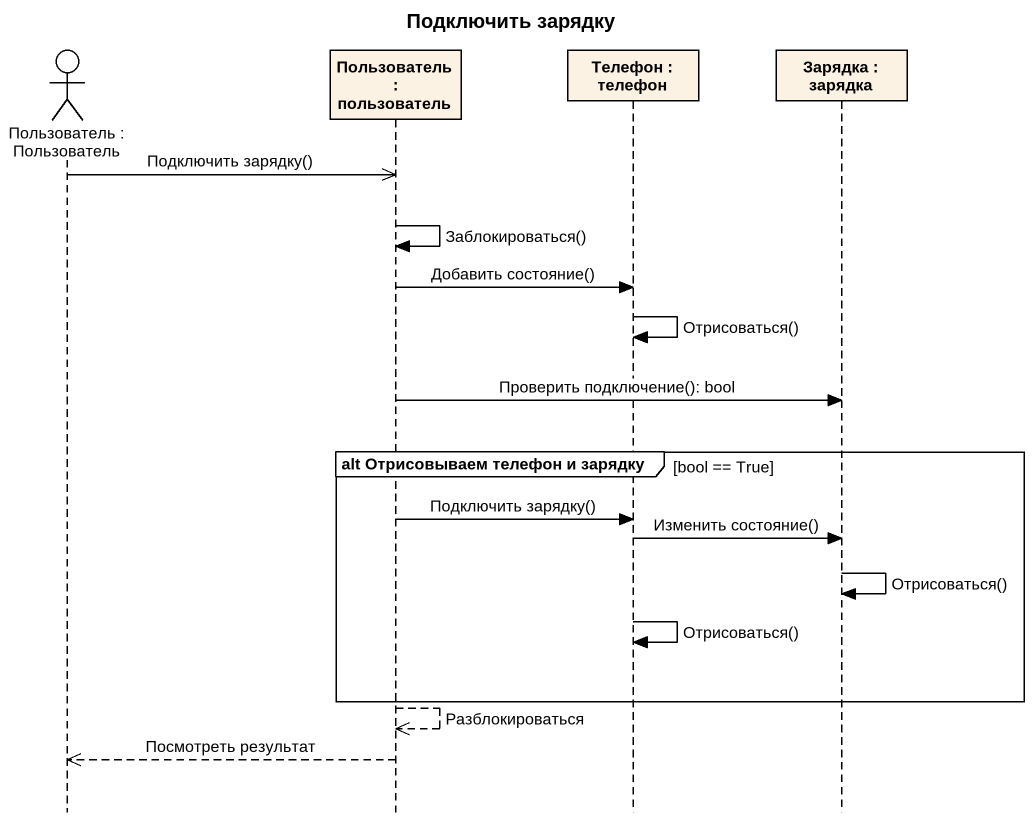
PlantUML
@startuml
title Подключить зарядку
hide footbox
actor "Пользователь : Пользователь" as Пользователь
participant "Пользователь : пользователь" as Пользователь_2
participant "Телефон : телефон" as Телефон
participant "Зарядка : зарядка" as Зарядка

Пользователь ->> Пользователь_2 : Подключить зарядку()
Пользователь_2 -> Пользователь_2 : Заблокироваться()
Пользователь_2 -> Телефон : Добавить состояние()
Телефон -> Телефон : Отрисоваться()
Пользователь_2 -> Зарядка : Проверить подключение(): bool
group alt Отрисовываем телефон и зарядку [bool == True]
  Пользователь_2 -> Телефон : Подключить зарядку()
  Телефон -> Зарядка : Изменить состояние()
  Зарядка -> Зарядка : Отрисоваться()
  Телефон -> Телефон : Отрисоваться()
end
Пользователь_2 -->> Пользователь_2 : Разблокироваться
Пользователь_2 -->> Пользователь : Посмотреть результат
@enduml
